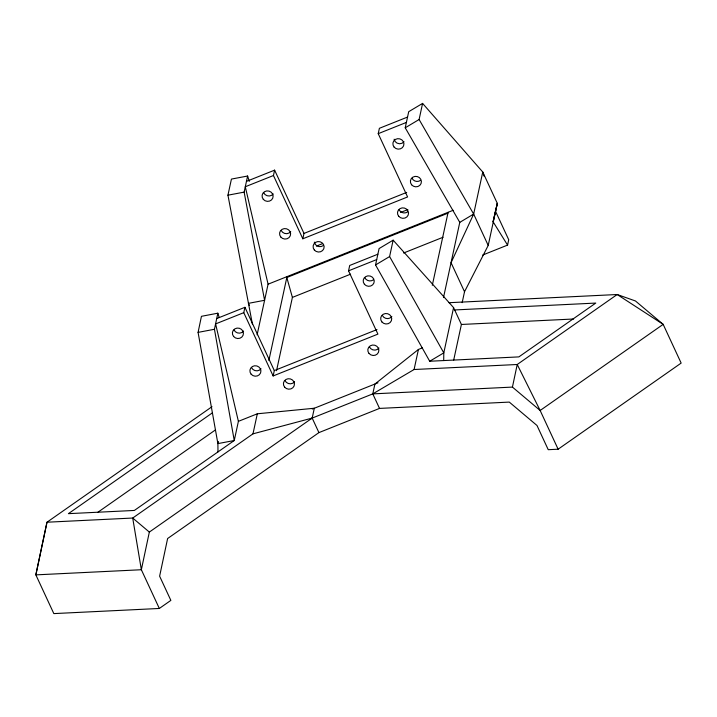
<?xml version="1.0" encoding="UTF-8"?>
<svg xmlns="http://www.w3.org/2000/svg" width="717" height="717" viewBox="0 0 717 717"><rect width="100%" height="100%" fill="white"/><g stroke="black" fill="none" stroke-linecap="round" stroke-linejoin="round"><path stroke-width="1.08" d="M443.706 360.561L443.796 352.872L453.583 307.629L393.14 240.168L379.087 248.566L375.547 264.949L429.716 361.243L518.866 356.896L595.755 303.076L454.659 309.95M212.304 412.911L68.411 513.659L134.357 510.45L234.253 440.516L214.446 329.282L217.834 313.195L201.441 316.314L198.08 332.374L217.887 443.608L217.986 451.907M422.465 347.844L418.423 349.457L374.91 384.043L372.786 393.884L512.431 387.09L540.152 410.483L663.171 324.362L617.185 294.517L517.226 364.496L414.085 369.515L372.786 393.884L312.182 418.083L149.342 532.077L141.357 569.737L159.326 608.464L170.861 600.389L159.622 576.181L167.617 538.53L318.922 432.611L379.526 408.412L509.285 402.094L536.997 425.486L548.236 449.693L558.122 449.209L681.15 363.089L663.171 324.362L635.459 300.97L617.185 294.517L448.994 302.708M512.431 387.09L517.226 364.496L540.152 410.483L558.122 449.209M218.353 441.457L217.887 443.608L234.253 440.516L238.394 421.345L215.602 323.914L243.771 312.666L244.927 307.297L216.767 318.545M159.326 608.464L53.829 613.6L35.85 574.873L46.99 522.218L132.708 518.041L252.984 433.839L257.322 413.79L314.315 408.242L312.182 418.083L318.922 432.611M243.771 312.666L273.141 375.95L377.913 334.113L348.543 270.829L349.708 265.46L377.868 254.212M443.491 297.582L459.776 222.36L405.23 127.796L408.708 111.691L422.591 103.4L482.756 172.017L497.311 203.377L488.214 245.429L464.526 291.738L462.16 302.655M429.716 361.243L443.796 352.872L389.6 256.561L393.14 240.168M414.085 369.515L418.423 349.457M464.526 291.738L451.047 262.7L473.659 214.069L482.756 172.017L484.118 176.239M493.081 221.768L497.311 203.377L493.081 221.768L507.564 245.097L482.649 255.055M507.564 245.097L508.72 239.729L495.402 211.031M252.375 323.959L227.943 195.185L231.43 179.08L247.616 176.024L249.301 181.356M257.116 334.83L264.591 300.298L244.13 192.129L247.616 176.024M407.552 117.059L379.392 128.298L378.226 133.667L407.597 196.951L302.825 238.788L273.455 175.513L274.611 170.144L246.451 181.392M273.455 175.513L245.286 186.761L268.077 284.192L264.591 300.298L248.405 303.354L249.337 305.352M268.848 360.552L287.006 276.628M273.141 375.95L274.306 370.581L244.927 307.297M302.825 238.788L303.99 233.419L274.611 170.144M276.529 370.725L292.393 297.412L286.809 277.524L447.91 213.191M488.214 245.429L473.659 214.069L419.104 119.506L422.591 103.4M432.306 285.294L448.107 212.304M453.709 360.006L461.398 324.469L453.583 307.629M212.008 406.7L46.99 522.218L35.85 574.873L141.357 569.737L132.708 518.041L149.342 532.077M98.059 512.135L215.342 429.994M405.23 127.796L419.104 119.506M375.547 264.949L389.6 256.561M459.776 222.36L473.659 214.069M310.282 419.185L312.182 418.083L252.984 433.839M378.226 133.667L406.387 122.428M303.99 233.419L406.682 192.407M316.403 246.092L322.641 243.601M400.588 212.474L407.865 209.57M268.077 284.192L453.153 210.287M348.543 270.829L376.703 259.581M292.393 297.412L350.595 274.172M403.599 253.002L443.097 237.237M274.306 370.581L376.999 329.569M238.394 421.345L257.322 413.79M312.262 409.066L377.984 382.815M227.943 195.185L244.13 192.129M198.08 332.374L214.446 329.282M461.398 324.469L573.609 319.002M372.786 393.884L379.526 408.412M217.834 313.195L219.196 317.461M391.84 316.564A5.539 5.225 12.2 0 1 382.322 315.399M407.65 211.874A5.539 5.225 12.2 0 1 399.127 209.74M294.562 381.767A5.539 5.225 12.2 0 1 285.043 380.602M261.033 368.789A5.53 5.225 12.2 0 1 251.533 367.624M323.259 245.581A5.539 5.225 12.2 0 1 314.324 242.122M273.231 193.948A5.539 5.225 12.2 0 1 263.713 192.783M404.029 141.715A5.539 5.225 12.2 0 1 394.108 139.232M290.726 231.636A5.539 5.225 12.2 0 1 281.207 230.471M420.529 180.37A5.53 5.225 12.2 0 1 412.015 178.228M243.547 331.111A5.539 5.225 12.2 0 1 234.029 329.945M373.36 279.845A5.539 5.225 12.2 0 1 364.828 277.712M378.961 348.068A5.539 5.225 12.2 0 1 369.443 346.903M314.324 250A5.539 5.225 12.2 0 0 323.779 248.79A5.539 5.225 12.2 0 0 317.756 241.602A5.539 5.225 12.2 0 0 314.324 250M263.3 199.335A5.539 5.225 12.2 0 0 272.756 198.134A5.539 5.225 12.2 0 0 266.733 190.937A5.539 5.225 12.2 0 0 263.3 199.335M398.715 216.292A5.539 5.225 12.2 0 0 408.179 215.091A5.539 5.225 12.2 0 0 402.156 207.894A5.539 5.225 12.2 0 0 398.715 216.292M280.795 237.022A5.539 5.225 12.2 0 0 290.251 235.821A5.539 5.225 12.2 0 0 284.228 228.624A5.539 5.225 12.2 0 0 280.795 237.022M381.91 321.951A5.539 5.225 12.2 0 0 391.365 320.741A5.539 5.225 12.2 0 0 385.343 313.553A5.539 5.225 12.2 0 0 381.91 321.951M369.04 353.454A5.539 5.225 12.2 0 0 378.495 352.253A5.539 5.225 12.2 0 0 372.473 345.056A5.539 5.225 12.2 0 0 369.04 353.454M233.617 336.497A5.539 5.225 12.2 0 0 243.072 335.296A5.539 5.225 12.2 0 0 237.049 328.099A5.539 5.225 12.2 0 0 233.617 336.497M394.108 147.102A5.539 5.225 12.2 0 0 403.563 145.901A5.539 5.225 12.2 0 0 397.541 138.704A5.539 5.225 12.2 0 0 394.108 147.102M284.64 387.153A5.539 5.225 12.2 0 0 294.095 385.952A5.539 5.225 12.2 0 0 288.073 378.755A5.539 5.225 12.2 0 0 284.64 387.153M364.424 284.264A5.539 5.225 12.2 0 0 373.88 283.063A5.539 5.225 12.2 0 0 367.857 275.866A5.539 5.225 12.2 0 0 364.424 284.264M251.12 374.175A5.53 5.225 12.2 0 0 260.558 372.974A5.53 5.225 12.2 0 0 254.544 365.787A5.53 5.225 12.2 0 0 251.12 374.175M411.603 184.78A5.53 5.225 12.2 0 0 421.049 183.579A5.53 5.225 12.2 0 0 415.035 176.4A5.53 5.225 12.2 0 0 411.603 184.78"/></g></svg>
